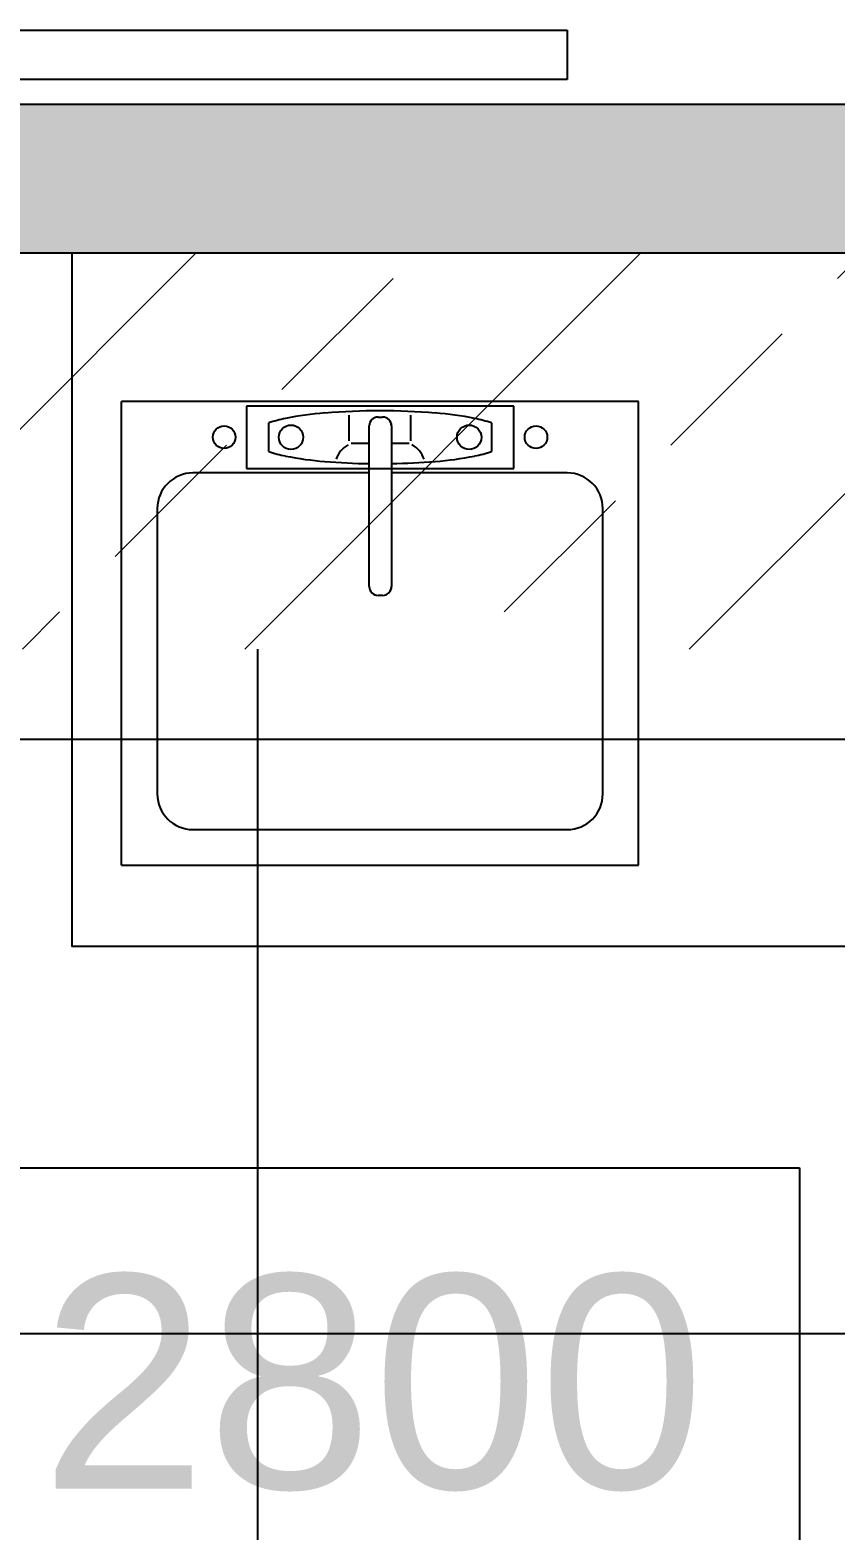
# Model space of a CAD drawing. Header units: millimetres. Extents: x -92759 to 184353, y -15225 to 86714.
# Drawn here: x 76858 to 77672, y 48502 to 50016 of the extents above; entities that cross this region are included whole.
import ezdxf

# ---------------------------------------------------------------- set-up
doc = ezdxf.new("R2010")
doc.units = ezdxf.units.MM
for name, color, linetype in [('0-1', 9, 'Continuous'), ('A-_DOOR----_E', 8, 'Continuous'), ('A-_SANIFIXR_E', 8, 'Continuous'), ('A-_WALL----_H-1', 9, 'Continuous'), ('A-_WALLPRTN_E', 8, 'Continuous'), ('A-PATT-CONC', 8, 'Continuous'), ('HF Text', 7, 'Continuous'), ('M-_SANIFIXR_E', 9, 'Continuous')]:
    doc.layers.add(name, color=color, linetype=linetype)
doc.layers.add('A-_FURN--1', color=7, linetype='Continuous', true_color=0xaaaaaa)
doc.layers.add('HFI 9MM FPB', color=94, linetype='Continuous', lineweight=5)
doc.styles.add('Arial_4', font='arial.ttf', dxfattribs={"height": 1.8})

# ---------------------------------------------------------------- blocks, each defined once
blk = doc.blocks.new('One-Pane_Sliding_Door_4854 - B8-SD04 1100x2200-10511347-BLK8_RHH_2ND STOREY PLAN')
at = {"layer": 'A-_DOOR----_E'}
for p, q in [((-1650, -150), (-1650, -100)), ((-1650, -100), (-550, -100)), ((-550, -100), (-550, -150)), ((-550, -150), (-1650, -150))]:
    blk.add_line(p, q, dxfattribs=at)
blk = doc.blocks.new('1599_FURN_RHH_BLK8 _NEW__2ND STY_dwg-10261561-BLK8_RHH_2ND STOREY PLAN')
at = {"layer": 'A-_FURN--1', "flags": 128}
blk.add_lwpolyline([(-13399.8, -29550.1), (-11499.8, -29550.1), (-11499.8, -34550.1), (-13399.8, -34550.1), (-13399.8, -33850.1), (-12199.8, -33850.1), (-12199.8, -30250.1), (-13399.8, -30250.1)], close=True, dxfattribs=at)
at = {"layer": 'A-_SANIFIXR_E'}
for p, q in [((-13349.8, -30168.1), (-13349.8, -29700.1)), ((-12827.8, -29700.1), (-13349.8, -29700.1)), ((-12827.8, -30168.1), (-12827.8, -29700.1)), ((-13223.8, -29704.6), (-13223.8, -29767.6)), ((-12953.8, -29704.6), (-13223.8, -29704.6)), ((-13120, -29739.8), (-13120, -29713.9)), ((-13090.7, -29715.7), (-13086.2, -29715.7)), ((-13057.6, -29739.8), (-13057.6, -29713.9)), ((-12953.8, -29767.6), (-12953.8, -29704.6)), ((-13201.3, -29750.6), (-13201.3, -29721.6)), ((-13099.7, -29886.7), (-13099.7, -29724.7)), ((-13077.2, -29724.7), (-13077.2, -29886.7)), ((-12976.3, -29721.6), (-12976.3, -29750.6)), ((-13118, -29742.2), (-13099.7, -29742.2)), ((-13077, -29742.2), (-13059.5, -29742.2)), ((-13099.7, -29772.1), (-13277.8, -29772.1)), ((-13223.8, -29767.6), (-12953.8, -29767.6)), ((-12899.8, -29772.1), (-13077.2, -29772.1)), ((-13313.8, -29808.1), (-13313.8, -30096.1)), ((-12863.8, -30096.1), (-12863.8, -29808.1)), ((-13086.2, -29895.7), (-13090.7, -29895.7)), ((-13277.8, -30132.1), (-12899.8, -30132.1)), ((-13349.8, -30168.1), (-12827.8, -30168.1))]:
    blk.add_line(p, q, dxfattribs=at)
for centre, radius in [((-13246.3, -29736.1), 11.4), ((-13178.8, -29736.1), 12.3), ((-12998.8, -29736.1), 12.3), ((-12931.3, -29736.1), 11.4)]:
    blk.add_circle(centre, radius, dxfattribs=at)
for centre, radius, start, end in [((-13155.6, -29861.8), 147.4, 101.1975, 108.0457), ((-13115.6, -30064), 353.6, 94.6876, 101.1975), ((-13088.8, -30390.9), 681.5, 90, 94.6876), ((-13090.7, -29724.7), 9, 90, 180), ((-13088.8, -30390.9), 681.5, 85.3124, 90), ((-13086.2, -29724.7), 9, 0, 90), ((-13062, -30064), 353.6, 78.8025, 85.3124), ((-13021.9, -29861.8), 147.4, 71.9543, 78.8025), ((-13108.8, -29766.3), 25.7, 118.4413, 161.9853), ((-13068.7, -29766.3), 25.7, 18.0147, 61.5587), ((-13155.6, -29610.4), 147.4, 251.9543, 258.8025), ((-13115.6, -29408.2), 353.6, 258.8025, 265.3124), ((-13088.8, -29081.3), 681.5, 265.3124, 269.0787), ((-13088.8, -29081.3), 681.5, 270.9704, 274.6876), ((-13062, -29408.2), 353.6, 274.6876, 281.1975), ((-13021.9, -29610.4), 147.4, 281.1975, 288.0457), ((-13277.8, -29808.1), 36, 90, 180), ((-12899.8, -29808.1), 36, 0, 90), ((-13090.7, -29886.7), 9, 180, 270), ((-13086.2, -29886.7), 9, 270, 0), ((-13277.8, -30096.1), 36, 180, 270), ((-12899.8, -30096.1), 36, 270, 0)]:
    blk.add_arc(centre, radius, start, end, dxfattribs=at)
blk = doc.blocks.new('A$C3019c3af')
at = {"layer": 'A-_WALL----_H-1'}
h = blk.add_hatch(dxfattribs=at)
h.set_pattern_fill('FP_8', color=256, style=0, pattern_type=2)
h.set_pattern_definition([(0, (-11670.95, 40338.29), (609.6, 152.4), [50.292, -406.908, 50.292, -406.908, -2438.4]), (0, (-11670.95, 40338.29), (609.6, 152.4), [-914.4, 50.292, -864.108, 50.292, -406.908, -1066.8]), (0, (-11670.95, 40338.29), (609.6, 152.4), [-2286, 50.292, -254.508, 50.292, -711.708]), (120, (-11442.35, 40414.49), (-436.7823, 451.7291), [50.292, -406.908, 50.292, -406.908, -2438.4]), (120, (-11442.35, 40414.49), (-436.7823, 451.7291), [-914.4, 50.292, -864.108, 50.292, -406.908, -1066.8]), (120, (-11442.35, 40414.49), (-436.7823, 451.7291), [-2286, 50.292, -254.508, 50.292, -711.708]), (240, (-11366.15, 40719.29), (-172.8177, -604.1291), [50.292, -406.908, 50.292, -406.908, -2438.4]), (240, (-11366.15, 40719.29), (-172.8177, -604.1291), [-914.4, 50.292, -864.108, 50.292, -406.908, -1066.8]), (240, (-11366.15, 40719.29), (-172.8177, -604.1291), [-2286, 50.292, -254.508, 50.292, -711.708])])
h.paths.add_polyline_path([(-3650, 17050), (-3650, 17200), (-6400, 17200), (-6400, 17050), (-3750, 17050)])
h.paths.add_polyline_path([(-25250, 17050), (-25250, 17200), (-27900, 17200), (-27900, 17050), (-27750, 17050)])
h.paths.add_polyline_path([(-23900, 17050), (-21400, 17050), (-21400, 17200), (-24150, 17200), (-24150, 17050), (-24050, 17050)])
h.paths.add_polyline_path([(-2550, 17050), (-50, 17050), (-50, 17200), (-2550, 17200), (-2550, 17125)])
h.paths.add_polyline_path([(-18850, 17050), (-8950, 17050), (-8950, 17200), (-18850, 17200), (-18850, 17125)])
h.paths.add_polyline_path([(-7750, 17050), (-7500, 17050), (-7500, 17200), (-7850, 17200), (-7850, 17050)])
h.paths.add_polyline_path([(-20300, 17050), (-19950, 17050), (-19950, 17200), (-20300, 17200), (-20300, 17125)])
at = {"layer": 'A-_WALLPRTN_E'}
for p, q in [((-3650, 17200), (-6400, 17200)), ((-6400, 17050), (-3900, 17050))]:
    blk.add_line(p, q, dxfattribs=at)
at = {"layer": 'M-_SANIFIXR_E'}
for p, q in [((-5750, 16432), (-5750, 16900)), ((-5228, 16900), (-5750, 16900)), ((-5228, 16432), (-5228, 16900)), ((-5624, 16895.5), (-5624, 16832.5)), ((-5354, 16895.5), (-5624, 16895.5)), ((-5520.2, 16860.3), (-5520.2, 16886.2)), ((-5491, 16884.4), (-5486.5, 16884.4)), ((-5457.8, 16860.3), (-5457.8, 16886.2)), ((-5354, 16832.5), (-5354, 16895.5)), ((-5601.5, 16849.5), (-5601.5, 16878.5)), ((-5500, 16713.4), (-5500, 16875.4)), ((-5477.5, 16875.4), (-5477.5, 16713.4)), ((-5376.5, 16878.5), (-5376.5, 16849.5)), ((-5518.3, 16857.9), (-5500, 16857.9)), ((-5477.2, 16857.9), (-5459.8, 16857.9)), ((-5500, 16828), (-5678, 16828)), ((-5624, 16832.5), (-5354, 16832.5)), ((-5300, 16828), (-5477.5, 16828)), ((-5714, 16792), (-5714, 16504)), ((-5264, 16504), (-5264, 16792)), ((-5486.5, 16704.4), (-5491, 16704.4)), ((-5678, 16468), (-5300, 16468)), ((-5750, 16432), (-5228, 16432))]:
    blk.add_line(p, q, dxfattribs=at)
for centre, radius in [((-5646.5, 16864), 11.4), ((-5579, 16864), 12.3), ((-5399, 16864), 12.3), ((-5331.5, 16864), 11.4)]:
    blk.add_circle(centre, radius, dxfattribs=at)
for centre, radius, start, end in [((-5555.8, 16738.3), 147.4, 101.1975, 108.0457), ((-5515.8, 16536.1), 353.6, 94.6876, 101.1975), ((-5489, 16209.2), 681.5, 90, 94.6876), ((-5491, 16875.4), 9, 90, 180), ((-5489, 16209.2), 681.5, 85.3124, 90), ((-5486.5, 16875.4), 9, 0, 90), ((-5462.2, 16536.1), 353.6, 78.8025, 85.3124), ((-5422.2, 16738.3), 147.4, 71.9543, 78.8025), ((-5509, 16833.8), 25.7, 118.4413, 161.9853), ((-5469, 16833.8), 25.7, 18.0147, 61.5587), ((-5555.8, 16989.7), 147.4, 251.9543, 258.8025), ((-5515.8, 17191.9), 353.6, 258.8025, 265.3124), ((-5489, 17518.8), 681.5, 265.3124, 269.0787), ((-5489, 17518.8), 681.5, 270.9704, 274.6876), ((-5462.2, 17191.9), 353.6, 274.6876, 281.1975), ((-5422.2, 16989.7), 147.4, 281.1975, 288.0457), ((-5678, 16792), 36, 90, 180), ((-5300, 16792), 36, 0, 90), ((-5491, 16713.4), 9, 180, 270), ((-5486.5, 16713.4), 9, 270, 0), ((-5678, 16504), 36, 180, 270), ((-5300, 16504), 36, 270, 0)]:
    blk.add_arc(centre, radius, start, end, dxfattribs=at)
at = {"layer": 'A-_DOOR----_E', "rotation": 180}
blk.add_blockref('One-Pane_Sliding_Door_4854 - B8-SD04 1100x2200-10511347-BLK8_RHH_2ND STOREY PLAN', (-6950, 17125), dxfattribs=at)
at = {"layer": 'M-_SANIFIXR_E'}
blk.add_blockref('1599_FURN_RHH_BLK8 _NEW__2ND STY_dwg-10261561-BLK8_RHH_2ND STOREY PLAN', (7599.8, 46600.1), dxfattribs=at)
blk = doc.blocks.new('RCP_B8L2')
at = {"layer": 'A-PATT-CONC'}
h = blk.add_hatch(dxfattribs=at)
h.set_pattern_fill('ANSI37', color=256, scale=189, angle=45)
h.set_pattern_definition([(90, (-374168.07, -170927.3), (-600.075, 0), []), (180, (-374168.07, -170927.3), (-6e-14, -600.075), [])])
h.paths.add_polyline_path([(-377168.1, -170927.3), (-374168.1, -170927.3), (-374168.1, -175127.3), (-377168.1, -175127.3)])
at = {"layer": 'HFI 9MM FPB'}
h = blk.add_hatch(dxfattribs=at)
h.set_pattern_fill('ANSI33', color=256, scale=50)
h.set_pattern_definition([(45, (-581589.02, -147239), (-224.5064, 224.5064), []), (45, (-581364.5, -147239), (-224.5064, 224.5064), [158.75, -79.375])])
h.paths.add_polyline_path([(-377168.1, -170927.3), (-374168.1, -170927.3), (-374168.1, -175127.3), (-377168.1, -175127.3)], flags=16)
h.paths.add_polyline_path([(-373818.1, -175527.3), (-377518.1, -175527.3), (-377518.1, -170527.3), (-373818.1, -170527.3)])
at = {"layer": 'HF Text', "insert": (-376445, -171558.5), "char_height": 215.85, "width": 1353.585, "attachment_point": 1, "style": 'Arial_4', "bg_fill": 16, "box_fill_scale": 1.5, "bg_fill_color": 256, "bg_fill_transparency": 0}
blk.add_mtext('CH= 2800', dxfattribs=at)

msp = doc.modelspace()

# ---------------------------------------------------------------- block references
at = {"layer": '0-1'}
msp.add_blockref('A$C3019c3af', (82701.1, 32741.2), dxfattribs=at)
at = {"layer": 'A-PATT-CONC'}
msp.add_blockref('RCP_B8L2', (452619.1, 220318.5), dxfattribs=at)

doc.saveas('drawing.dxf')
